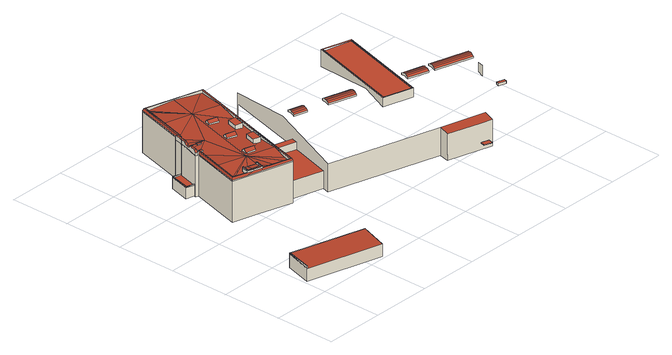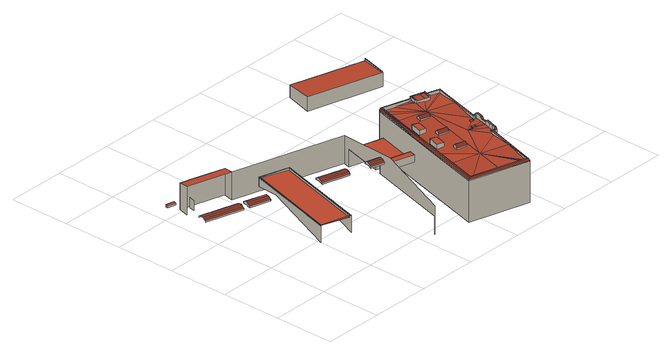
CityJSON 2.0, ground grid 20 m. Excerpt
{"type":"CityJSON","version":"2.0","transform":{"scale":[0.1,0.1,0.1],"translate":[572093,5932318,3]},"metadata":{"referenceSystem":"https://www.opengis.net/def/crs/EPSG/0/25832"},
"CityObjects":{
"building1":{"type":"Building","attributes":{"Grundfläche 2D":"233.119311","Grundhöhe NN":"3.298"},"children":["building1-1"],"geometry":[{"type":"Solid","lod":"3","boundaries":[[[[0,1,2,3,4,5]],[[3,2,6,7]],[[4,3,7,8]],[[1,0,5,4,8,9]],[[2,1,9,6]],[[7,6,9,8]]]],"semantics":{"surfaces":[{"type":"RoofSurface"},{"type":"WallSurface"},{"type":"GroundSurface"}],"values":[[0,1,1,1,1,2]]}}]},
"building1-1":{"type":"BuildingInstallation","parents":["building1"],"geometry":[{"type":"MultiSurface","lod":"3","boundaries":[[[10,11,12,13]],[[0,14,13,12]],[[10,13,14,15]],[[15,5,11,10]],[[12,11,5,0]]],"semantics":{"surfaces":[{"type":"RoofSurface"},{"type":"WallSurface"}],"values":[0,1,1,1,1]}}]},
"building2":{"type":"Building","attributes":{"Grundfläche 2D":"992.199252","Grundhöhe NN":"3.207"},"children":["building2-1","building2-2","building2-3","building2-4","building2-5","building2-6","building2-7","building2-8","building2-9","building2-10","building2-11","building2-12","building2-13","building2-14"],"geometry":[{"type":"MultiSurface","lod":"3","boundaries":[[[16,17,18,19]],[[18,17,20,21]],[[22,23,24,25,26,27,28,29,30,31,32,33,34]],[[35,36,37]],[[34,33,38]],[[39,31,30,35,37,40]],[[29,30,29,28]],[[41,30,29,28,42,43]],[[44,45,46,30,47,45]],[[48,49,44]],[[41,43,50,48,44,49,51,52,53,54,30],[44,45,47,30,46,45]],[[52,51,55,56,55,57,58,59,60,61,60,62,63,64,65,66,67,68,69,70,71,72,30,54,53]],[[62,60,61,60,73]],[[60,59,73]],[[74,75,76]],[[76,30,72,71,70,77,74]],[[78,68,67]],[[76,79,80,81]],[[76,75,79]],[[82,76,81,83,84]],[[76,82,85,86]],[[87,88,89,90]],[[87,90,91]],[[92,93,76]],[[92,76,86,94,89,88]],[[93,95,76]],[[95,96,76]],[[97,98,99,100,101,102,35,76]],[[98,97,76,96,101,100,99]],[[103,35,102]],[[104,35,103,105,106]],[[104,107,35]],[[35,108,109]],[[35,107,108]],[[109,110,35]],[[110,36,35]],[[35,30,76]],[[111,112,113,114,115,116,117,118]],[[119,112,111]],[[119,120,121,112]],[[122,123,124,121,120]],[[125,124,123]],[[125,126,127,124]],[[124,127,128,129,130]],[[131,132,133,134,135,128,127]],[[136,137,138,134,133,139,140]],[[141,142,143,144,145,146,147,137,136,148,149,150]],[[137,147,146,145,151,152,138]],[[153,154,155,156,124,130]],[[157,124,156]],[[158,159,160,121,124,157]],[[160,161,112,121]],[[162,163,113,112,161]],[[25,164,26]],[[165,166,167,168,169,170,171,172,173,174,175,176,177,178,179,180]],[[136,181,182,183,84,83,148]],[[139,133,184,185,186,181,136,140]],[[133,187,133,184]],[[131,127,188,189,190,184,133,132]],[[191,188,127,126]],[[84,183,19,18,21,85,82]],[[116,115,32,31]],[[119,111,118,117,116,31,39,40,37,36,110,109]],[[119,109,108,107,104,106,120]],[[93,125,123,122,120,106,105,103,102,101,96,95]],[[125,93,92,88,87,91,126]],[[80,150,149,148,83,81]],[[142,141,150,80,79,75,74,77,143]],[[70,69,144,143,77]],[[151,67,192,138,152]],[[134,138,192,193,194,195,130,129,128,135]],[[158,157,156,155,154,153,130,195,196,197,198,199,200,160,159]],[[200,201,161,160]],[[161,201,34,163,162]],[[23,22,34,202,203]],[[204,25,24,23,203,205]],[[164,25,204,206]],[[177,176,207,28,27,26,164,206,208,178]],[[207,176,207,28]],[[173,172,171,170,169,168,167,166,165,209,210,65,64,63,62,73,59,58,57,55,51,49,48,50,43,42,28,207,176,175,174]],[[211,67,66,65,210,212]],[[192,67,211,213]],[[214,215,195,194,193,192,213,216]],[[217,218,219,200,199,198,197,196,195,215,220]],[[201,200,219,221]],[[34,201,221,202]],[[165,180,222,209]],[[179,178,208,223]],[[180,179,223,222]],[[220,215,214,216,213,211,212,210,209,222,223,208,206,204,205,203,202,221,219,218,217]]],"semantics":{"surfaces":[{"type":"RoofSurface"},{"type":"WallSurface"},{"type":"GroundSurface"}],"values":[0,0,0,0,0,0,0,0,0,0,0,0,0,0,0,0,0,0,0,0,0,0,0,0,0,0,0,0,0,0,0,0,0,0,0,0,0,0,0,0,0,0,0,0,0,0,0,0,0,0,0,0,0,0,0,1,1,1,1,1,1,1,1,1,1,1,1,1,1,1,1,1,1,1,1,1,1,1,1,1,1,1,1,1,1,1,1,1,1,2]}}]},
"building2-1":{"type":"BuildingInstallation","parents":["building2"],"geometry":[{"type":"MultiSurface","lod":"3","boundaries":[[[224,225,226,227]],[[228,225,224,229]],[[230,231,227,226]],[[227,231,232,229,224]],[[232,233,228,229]],[[228,233,230,226,225]]],"semantics":{"surfaces":[{"type":"RoofSurface"},{"type":"WallSurface"}],"values":[0,0,1,1,1,1]}}]},
"building2-2":{"type":"BuildingInstallation","parents":["building2"],"geometry":[{"type":"MultiSurface","lod":"3","boundaries":[[[234,235,236,237,238]],[[239,100,240,236,235]],[[240,241,237,236]],[[238,237,241,242]],[[242,243,99,239,235,234,238]]],"semantics":{"surfaces":[{"type":"RoofSurface"},{"type":"WallSurface"}],"values":[0,1,1,1,1]}}]},
"building2-3":{"type":"BuildingInstallation","parents":["building2"],"geometry":[{"type":"MultiSurface","lod":"3","boundaries":[[[145,144,244,245,246,247,248]],[[69,249,61,245,244,144]],[[245,61,250,246]],[[67,151,145,248,247,66]]],"semantics":{"surfaces":[{"type":"RoofSurface"},{"type":"WallSurface"}],"values":[0,1,1,1]}}]},
"building2-4":{"type":"BuildingInstallation","parents":["building2"],"geometry":[{"type":"MultiSurface","lod":"3","boundaries":[[[247,251,252,253]],[[254,255,256,257,258,259,260,261,262,263]],[[264,252,251,265,266,267,256,255,268,269]],[[262,261,270,271,272,273,274]],[[271,275,276,272]],[[275,277,278,276]],[[279,280,281,282,283,278,277,284,285,286,287,288,289]],[[287,290,291,292,288]],[[246,250,293,60,294,295,296,297,56,52,44,41,275,271,270,261,260,259,258,257,256,267,266,265,251,247]],[[29,284,277,275,41,298]],[[299,286,285,284,29,300]],[[291,290,287,286,299,301,302,303]],[[22,23,292,291]],[[292,23,24,25,279,289,288]],[[25,164,280,279]],[[164,26,27,28,283,282,281,280]],[[255,254,263,262,274,273,272,276,278,283,28,42,43,50,48,49,51,55,57,58,59,73,62,63,64,65,253,252,264,269,268]],[[65,66,247,253]]],"semantics":{"surfaces":[{"type":"RoofSurface"},{"type":"WallSurface"}],"values":[0,0,0,0,0,0,0,0,1,1,1,1,1,1,1,1,1,1]}}]},
"building2-5":{"type":"BuildingInstallation","parents":["building2"],"geometry":[{"type":"MultiSurface","lod":"3","boundaries":[[[304,305,306,307,308]],[[309,310,305,304]],[[310,311,306,305]],[[311,72,312,308,307,306]],[[71,309,304,308,312]]],"semantics":{"surfaces":[{"type":"RoofSurface"},{"type":"WallSurface"}],"values":[0,1,1,1,1]}}]},
"building2-6":{"type":"BuildingInstallation","parents":["building2"],"geometry":[{"type":"MultiSurface","lod":"3","boundaries":[[[313,314,315,316,317,318,319,320,321,322,323]],[[17,320,319,20]],[[320,17,16]],[[182,181,322,321]],[[181,186,185,184,314,313,323,322]],[[184,190,189,188,317,316,315,314]],[[188,191,318,317]]],"semantics":{"surfaces":[{"type":"RoofSurface"},{"type":"WallSurface"}],"values":[0,1,1,1,1,1,1]}}]},
"building2-7":{"type":"BuildingInstallation","parents":["building2"],"geometry":[{"type":"MultiSurface","lod":"3","boundaries":[[[324,325,326,327,328]],[[326,329,330,327]],[[325,331,332,329,326]],[[332,97,333,330,329]],[[330,333,98,334,324,328,327]],[[325,324,334,331]]],"semantics":{"surfaces":[{"type":"RoofSurface"},{"type":"WallSurface"}],"values":[0,0,1,1,1,1]}}]},
"building2-8":{"type":"BuildingInstallation","parents":["building2"],"geometry":[{"type":"MultiSurface","lod":"3","boundaries":[[[335,336,337]],[[336,335,338,339,340,341,342]],[[343,344,342,341]],[[345,346,344,343]],[[342,344,347,45]],[[45,53,348,337,336,342]],[[349,46,343,341,340,339,338,350,351,54]],[[46,47,345,343]],[[346,345,47,352]],[[337,348,353,335]],[[353,350,338,335]],[[344,346,352,347]]],"semantics":{"surfaces":[{"type":"RoofSurface"},{"type":"WallSurface"}],"values":[0,0,0,0,1,1,1,1,1,1,1,1]}}]},
"building2-9":{"type":"BuildingInstallation","parents":["building2"],"geometry":[{"type":"MultiSurface","lod":"3","boundaries":[[[354,355,356,357]],[[358,359,357,356]],[[354,357,359,360]],[[355,354,360,361]],[[361,358,356,355]]],"semantics":{"surfaces":[{"type":"RoofSurface"},{"type":"WallSurface"}],"values":[0,1,1,1,1]}}]},
"building2-10":{"type":"BuildingInstallation","parents":["building2"],"geometry":[{"type":"MultiSurface","lod":"3","boundaries":[[[362,321,320,363]],[[19,363,320,16]],[[19,183,362,363]],[[183,182,321,362]]],"semantics":{"surfaces":[{"type":"RoofSurface"},{"type":"WallSurface"}],"values":[0,1,1,1]}}]},
"building2-11":{"type":"BuildingInstallation","parents":["building2"],"geometry":[{"type":"MultiSurface","lod":"3","boundaries":[[[303,302,364,365,115,114,113,366,291]],[[302,301,367,364]],[[367,368,32,115,365,364]],[[291,366,113,163,34,22]]],"semantics":{"surfaces":[{"type":"RoofSurface"},{"type":"WallSurface"}],"values":[0,1,1,1]}}]},
"building2-12":{"type":"BuildingInstallation","parents":["building2"],"geometry":[{"type":"MultiSurface","lod":"3","boundaries":[[[369,370,371,372]],[[373,369,372,374]],[[371,375,376,374,372]],[[376,377,373,374]],[[377,378,370,369,373]],[[371,370,378,375]]],"semantics":{"surfaces":[{"type":"RoofSurface"},{"type":"WallSurface"}],"values":[0,0,1,1,1,1]}}]},
"building2-13":{"type":"BuildingInstallation","parents":["building2"],"geometry":[{"type":"MultiSurface","lod":"3","boundaries":[[[379,380,381,382,207,383,384,385,386]],[[166,380,379,165]],[[381,380,166,387]],[[382,381,387,388]],[[207,382,388,176]],[[207,176,177,178,384,383]],[[178,179,385,384]],[[179,180,386,385]],[[180,165,379,386]]],"semantics":{"surfaces":[{"type":"RoofSurface"},{"type":"WallSurface"}],"values":[0,1,1,1,1,1,1,1,1]}}]},
"building2-14":{"type":"BuildingInstallation","parents":["building2"],"geometry":[{"type":"MultiSurface","lod":"3","boundaries":[[[319,318,389,390,391,392]],[[94,390,389,318,191,126,91,90,89]],[[94,86,85,21,392,391,390]],[[319,392,21,20]]],"semantics":{"surfaces":[{"type":"RoofSurface"},{"type":"WallSurface"}],"values":[0,1,1,1]}}]},
"building3":{"type":"Building","attributes":{"Grundfläche 2D":"18520.380921","Grundhöhe NN":"3.095"},"children":["building3-1","building3-2"],"geometry":[{"type":"MultiSurface","lod":"3","boundaries":[[[393,394,395,396]],[[397,398,399,400,401,402]],[[403,395,394,400,399,398,397,404,405,406]],[[400,394,393,407]],[[400,407,408,401]],[[408,409,402,401]],[[410,397,402,409]],[[411,410,409,408,407,393,396,412,413,414,415,416,417]],[[418,419,420,421,422,423,424,425,426,427,428]],[[429,418,428,430]],[[419,418,429,431]],[[420,419,431,432]],[[421,420,432,433]],[[434,435,425,424]],[[422,421,433,436]],[[423,422,436,437]],[[424,423,437,434]],[[437,436,433,432,431,429,430,438,435,434]],[[439,413,412,440]],[[441,442,443,444,445,446,447,448,449,450,451]],[[452,453,446,445]],[[453,454,447,446]],[[454,455,448,447]],[[455,456,449,448]],[[456,457,450,449]],[[457,458,451,450]],[[452,445,444,459]],[[460,441,451,458,461]],[[462,439,440,463]],[[459,464,465,466,467,461,458,457,456,455,454,453,452]],[[468,469,470,471]],[[472,473,474,475,476]],[[477,462,463,478,479]],[[480,439,462,477,479]],[[481,474,473,482,483]],[[484,468,471,485]],[[480,479,478,486]],[[473,472,469,468,484,487,488,482]],[[471,470,489,485]],[[475,490,491,492,476]],[[469,487,489,470]],[[488,487,469,472]],[[476,492,488,472]],[[493,494,495,496,497,498,499,500,501,502,503]],[[504,493,503,505]],[[494,493,504,506]],[[495,494,506,507]],[[508,509,500,499]],[[496,495,507,510]],[[497,496,510,511]],[[498,497,511,512]],[[499,498,512,508]],[[505,513,514,515,516,517,509,508,512,511,510,507,506,504]],[[518,519,520,521,522,523,524,525,526,527]],[[528,529,518,527]],[[529,530,519,518]],[[530,531,520,519]],[[531,532,521,520]],[[532,533,522,521]],[[534,535,536,537]],[[522,533,538,523]],[[523,538,539,524]],[[528,527,526,540]]],"semantics":{"surfaces":[{"type":"WallSurface"},{"type":"RoofSurface"}],"values":[0,0,0,1,0,1,0,0,0,0,1,1,1,0,1,1,1,0,0,0,1,1,1,1,1,1,0,0,0,0,0,0,0,1,0,0,0,1,1,0,0,1,0,0,0,1,1,0,1,1,1,1,0,0,1,1,1,1,1,0,1,0,0]}}]},
"building3-1":{"type":"BuildingInstallation","parents":["building3"],"geometry":[{"type":"MultiSurface","lod":"3","boundaries":[[[541,542,543,544]],[[545,546,543,542]],[[546,547,544,543]],[[547,548,541,544]],[[548,545,542,541]],[[545,548,547,546]]],"semantics":{"surfaces":[{"type":"RoofSurface"},{"type":"WallSurface"},{"type":"OuterCeilingSurface"}],"values":[0,1,1,1,1,2]}}]},
"building3-2":{"type":"BuildingInstallation","parents":["building3"],"geometry":[{"type":"MultiSurface","lod":"3","boundaries":[[[549,550,551,552]],[[552,551,553,554]],[[549,552,554,555]],[[550,549,555,556]],[[551,550,556,553]]],"semantics":{"surfaces":[{"type":"RoofSurface"},{"type":"WallSurface"}],"values":[0,1,1,1,1]}}]}
},
"vertices":[
[9,76,44],[8,74,44],[253,6,44],[278,94,50],[33,163,50],[33,161,49],[253,6,3],[278,94,3],[33,163,3],[8,74,3],
[34,160,52],[33,161,52],[9,76,52],[10,75,52],[10,75,44],[34,160,49],
[172,443,152],[187,439,152],[190,462,149],[178,465,149],[213,432,152],[219,454,149],[188,726,137],[182,727,137],[175,702,139],[175,700,139],[174,699,139],[174,698,139],[174,697,139],[179,694,139],[230,660,140],[196,717,137],[192,718,137],[193,722,137],[191,725,137],[313,779,145],[221,804,145],[199,729,137],[194,724,137],[198,723,137],[198,724,137],[174,676,140],[169,680,140],[168,678,140],[172,668,140],[201,664,140],[213,662,140],[213,663,140],[166,669,140],[166,668,140],[167,672,140],[162,656,139],[169,656,139],[199,658,140],[212,659,140],[162,655,139],[168,656,139],[162,654,139],[161,651,139],[160,646,138],[162,631,137],[162,629,137],[159,643,138],[156,633,137],[155,631,137],[154,625,137],[159,623,137],[163,622,137],[166,624,137],[167,628,137],[170,627,137],[178,631,138],[185,635,138],[159,645,138],[168,615,137],[145,534,145],[238,508,145],[171,627,137],[165,622,137],[125,462,137],[124,457,137],[125,456,137],[190,462,139],[168,444,137],[174,466,139],[219,454,144],[222,453,145],[227,428,139],[259,419,139],[222,452,145],[222,452,144],[216,431,144],[268,417,137],[308,405,137],[223,453,145],[314,429,137],[329,483,145],[259,516,143],[284,526,142],[322,541,139],[334,545,138],[348,551,137],[383,678,137],[404,753,145],[424,846,137],[429,843,137],[430,844,137],[338,870,145],[252,894,137],[246,895,137],[244,889,137],[221,804,147],[243,900,146],[194,724,147],[193,722,147],[192,718,147],[196,717,147],[198,723,147],[198,724,147],[246,895,147],[430,844,147],[435,846,146],[429,843,147],[383,678,147],[311,400,147],[308,405,147],[216,431,147],[215,427,147],[214,425,140],[215,424,140],[313,397,140],[213,428,147],[212,428,147],[187,435,147],[166,438,140],[211,426,140],[167,441,147],[119,454,147],[115,452,140],[171,440,147],[168,440,147],[125,462,147],[168,615,147],[171,627,147],[167,628,147],[165,622,147],[141,535,147],[120,458,147],[168,444,147],[125,456,147],[124,457,147],[163,622,140],[117,458,140],[319,418,140],[320,423,140],[357,554,140],[360,565,140],[361,567,140],[363,575,140],[389,670,140],[439,848,140],[241,903,140],[214,806,140],[191,725,140],[175,699,139],[155,631,37],[156,633,37],[159,645,37],[160,646,37],[162,655,37],[162,656,37],[166,668,37],[166,669,37],[167,672,37],[168,678,37],[169,680,37],[174,697,37],[174,698,37],[174,699,37],[147,707,37],[128,639,37],[167,441,152],[168,444,152],[174,466,149],[187,435,152],[171,440,152],[168,440,152],[187,435,140],[215,427,152],[213,428,152],[212,428,152],[216,431,152],[115,452,137],[214,425,137],[215,424,137],[313,397,137],[319,418,137],[360,565,137],[363,575,137],[389,670,137],[439,848,137],[241,903,137],[191,725,2],[182,727,2],[175,700,2],[175,702,2],[175,699,2],[174,697,40],[174,699,2],[155,631,2],[154,625,2],[163,622,2],[159,623,2],[115,452,2],[215,424,2],[313,397,2],[214,425,2],[360,565,2],[363,575,2],[439,848,2],[319,418,2],[241,903,2],[128,639,2],[147,707,2],
[277,621,156],[308,613,156],[311,622,147],[279,631,147],[306,604,147],[274,613,147],[311,622,142],[279,631,144],[274,613,144],[306,604,142],
[312,544,154],[332,538,155],[342,574,155],[320,580,154],[310,544,154],[332,538,139],[342,574,138],[320,580,140],[310,544,140],[312,544,140],
[164,628,147],[162,629,147],[161,629,147],[159,623,147],[163,622,147],[164,628,137],[161,629,137],
[161,629,154],[155,631,154],[154,625,147],[162,655,152],[162,654,154],[167,652,154],[168,652,154],[168,654,152],[168,656,150],[169,656,150],[169,659,147],[164,660,147],[162,656,152],[156,633,154],[161,630,154],[162,631,154],[162,633,154],[160,646,154],[159,645,154],[172,668,147],[173,671,147],[167,672,147],[166,669,147],[166,668,147],[174,676,152],[168,678,152],[175,678,154],[169,680,154],[175,700,154],[175,699,154],[174,699,154],[174,698,154],[174,697,154],[179,694,154],[180,696,154],[183,708,154],[186,720,154],[181,721,154],[175,702,154],[187,724,149],[188,726,147],[182,727,147],[161,630,137],[162,633,137],[167,652,139],[168,652,139],[168,654,139],[175,678,140],[183,708,138],[180,696,139],[186,720,137],[186,720,147],[187,724,147],
[177,627,140],[186,625,140],[188,634,140],[185,635,140],[179,636,140],[177,627,138],[186,625,138],[188,634,138],[179,636,138],
[171,440,154],[187,435,154],[212,428,154],[213,428,154],[215,427,154],[216,431,154],[213,432,154],[172,443,154],[168,444,154],[167,441,154],[168,440,154],
[285,528,147],[253,537,147],[250,528,156],[283,519,156],[284,526,149],[248,519,147],[280,510,147],[253,537,144],[248,519,144],[280,510,143],[285,528,142],
[199,656,142],[199,658,142],[199,657,142],[211,653,142],[212,658,142],[212,659,142],[213,659,142],[201,664,142],[213,662,142],[201,666,142],[213,663,142],[214,663,142],[201,666,140],[199,657,140],[213,659,140],[211,653,140],[212,658,140],[214,663,140],[199,656,140],
[335,634,154],[357,628,155],[367,664,155],[345,670,154],[367,664,138],[345,670,140],[335,634,140],[357,628,138],
[174,466,154],[178,465,154],
[187,719,147],[188,719,147],[191,725,147],[187,719,137],[188,719,137],
[333,703,156],[336,712,147],[304,721,147],[301,712,156],[331,694,147],[299,703,147],[304,721,144],[299,703,144],[331,694,142],[336,712,142],
[155,631,40],[156,633,40],[131,640,40],[148,704,40],[174,698,40],[174,699,40],[147,707,40],[128,639,40],[131,640,37],[148,704,37],
[222,452,154],[223,453,154],[222,453,154],[219,454,154],
[431,387,59],[319,418,59],[319,418,1],[431,387,1],[363,575,60],[361,567,60],[360,565,61],[357,554,60],[357,554,84],[363,575,84],[360,565,1],[439,848,59],[439,848,1],[361,567,1],[469,523,60],[469,523,84],[475,544,84],[475,544,60],[551,817,59],[425,364,1],[425,364,93],[488,592,135],[552,820,94],[552,820,1],[551,817,1],[510,569,137],[512,575,141],[513,580,143],[515,585,143],[516,590,143],[517,594,141],[519,600,137],[519,600,132],[515,585,135],[512,575,133],[510,569,132],[554,557,137],[554,557,132],[556,563,141],[557,568,143],[559,572,143],[563,588,137],[563,588,132],[560,577,143],[561,582,141],[559,572,135],[789,262,93],[789,262,1],[632,569,132],[630,563,133],[627,553,135],[623,538,132],[623,538,137],[625,544,141],[626,548,143],[627,553,143],[629,558,143],[630,563,141],[632,569,137],[713,512,137],[715,518,141],[716,523,143],[718,528,143],[719,533,143],[720,538,141],[722,544,137],[713,512,132],[641,566,132],[722,544,132],[780,228,88],[780,228,1],[715,518,133],[716,523,134],[718,528,135],[719,533,134],[738,432,149],[830,406,149],[830,406,147],[738,432,143],[832,402,149],[733,430,149],[733,430,119],[832,402,119],[832,402,147],[889,197,88],[927,187,1],[927,187,88],[936,221,93],[758,517,135],[820,741,149],[820,741,94],[823,737,149],[823,737,143],[936,221,1],[915,711,149],[919,713,149],[915,711,147],[857,489,135],[919,713,94],[919,713,147],[881,466,137],[882,472,141],[884,476,143],[885,481,143],[886,486,143],[888,491,141],[889,497,137],[889,497,132],[885,481,135],[882,472,133],[881,466,132],[948,447,137],[948,447,132],[950,453,141],[951,458,143],[957,478,137],[957,478,132],[952,462,143],[954,467,143],[955,472,141],[950,453,133],[951,458,134],[952,462,135],[954,467,134],[955,472,133],[969,447,141],[971,452,143],[972,457,143],[973,462,143],[975,467,141],[976,473,137],[976,473,132],[972,457,135],[968,441,132],[968,441,137],[1093,406,137],[1094,412,141],[1096,417,143],[1097,422,143],[1098,427,143],[1100,432,141],[1058,357,122],[1052,335,118],[1052,335,152],[1058,357,152],[1101,438,137],[1101,438,132],[1093,406,132],
[911,174,25],[915,190,25],[889,197,25],[884,182,25],[915,190,23],[889,197,23],[884,182,23],[911,174,23],
[1055,286,116],[1052,276,116],[1078,269,116],[1081,279,116],[1078,269,108],[1081,279,110],[1055,286,110],[1052,276,108]
]}
